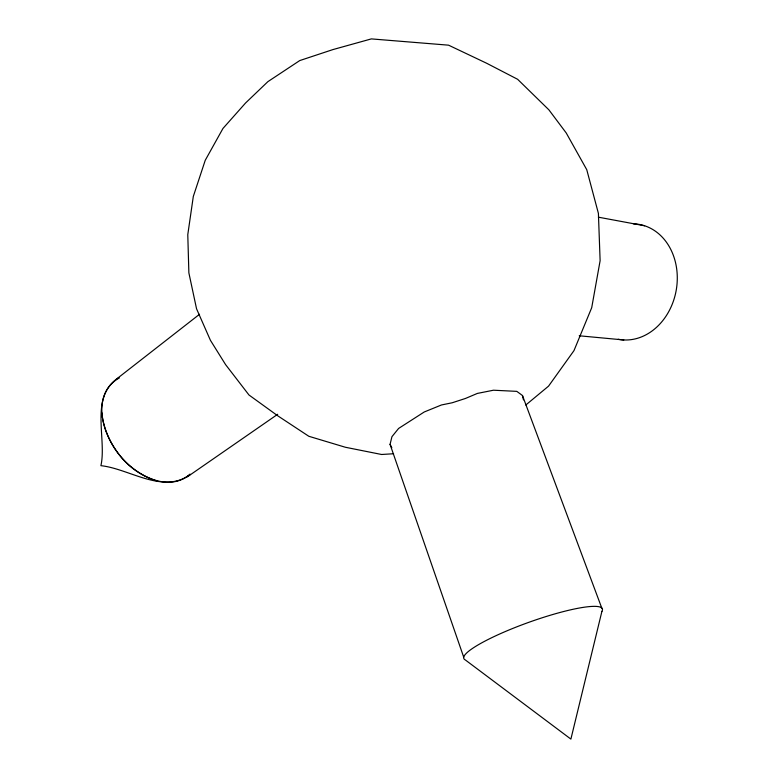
<?xml version="1.0" encoding="UTF-8"?>
<svg xmlns="http://www.w3.org/2000/svg" width="778" height="778" viewBox="0 0 778 778"><rect width="100%" height="100%" fill="white"/><g stroke="black" fill="none" stroke-linecap="round" stroke-linejoin="round"><path stroke-width="1.17" d="M118.946 378.147C89.071 395.117 107.024 439.132 100.897 465.672C129.323 468.667 162.534 494.322 189.822 474.881M463.698 657.138L390.06 444.355L391.947 436.682L398.608 428.445L424.263 411.97L441.466 404.968L452.203 402.771L465.439 398.472L477.361 393.425L493.485 390.216L516.796 391.363L522.466 395.516L601.793 608.104M199.528 314.283L117.147 378.565C87.953 399.96 105.711 443.129 127.038 463.455C142.831 478.606 171.364 491.044 189.988 474.103M525.811 405.007L548.539 386.151L573.97 350.635L591.708 307.709L600.12 260.698L598.408 213.396L586.748 169.672L566.238 132.989L548.879 109.824L517.623 79.288L486.62 63.242L448.575 45.173L371.359 38.9L332.945 49.578L299.754 60.567L267.885 81.651L245.576 102.988L222.955 128.467L205.236 160.307L193.314 196.426L187.78 234.674L188.869 272.854L196.542 308.769L210.439 340.336L225.571 364.59L248.97 394.991L277.95 415.938L308.827 436.283L345.403 447.262L381.59 454.488L393.571 453.749M187.41 476.797L277.697 414.275M117.147 378.565L119.034 377.875M579.231 335.785L623.82 339.957M598.379 217.179L644.602 225.776M156.252 480.746C126.902 471.274 104.816 443.236 101.792 412.641M391.83 447.72L390.06 444.355M522.466 395.516L523.468 399.853M633.341 223.821A58.379 47.876 -80.1 0 1 676.685 287.179A58.379 47.876 -80.1 0 1 618.189 339.257M601.9 611.411L570.887 739.1L465.283 659.919A73.57 12.098 -19.7 0 1 529.779 621.982A73.57 12.098 -19.7 0 1 601.9 611.411"/></g></svg>
